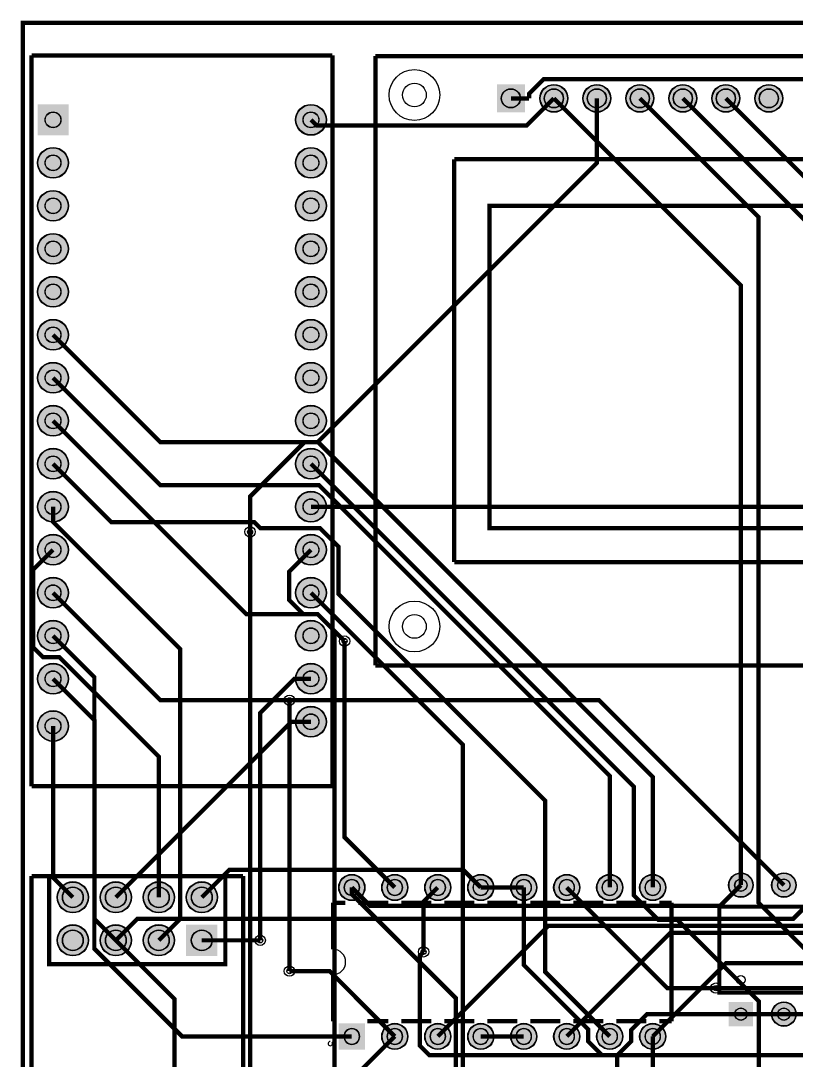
# Model space of a CAD drawing. Header units: millimetres. Extents: x 4 to 110, y 3 to 100.
# Drawn here: x 4.2 to 50, y 38.8 to 100.2 of the extents above; entities that cross this region are included whole.
import ezdxf

# ---------------------------------------------------------------- set-up
doc = ezdxf.new("R2010")
doc.units = ezdxf.units.MM
for name, color, linetype, true_color in [('BoardOutLine', 7, 'Continuous', 0xff00ff), ('BottomLayer', 7, 'Continuous', 0x0000ff), ('BottomSolderMaskLayer', 7, 'Continuous', 0xaa00ff), ('Document', 7, 'Continuous', 0xffffff), ('Hole', 7, 'Continuous', 0x222222), ('Multi-Layer', 7, 'Continuous', 0xc0c0c0), ('TopLayer', 7, 'Continuous', 0xff0000), ('TopSilkLayer', 7, 'Continuous', 0xffcc00), ('TopSolderMaskLayer', 7, 'Continuous', 0x800080)]:
    doc.layers.add(name, color=color, linetype=linetype, true_color=true_color)

msp = doc.modelspace()

# ---------------------------------------------------------------- hatches: boundary and pattern name
at = {"layer": 'BottomSolderMaskLayer'}
for points in [[(32.321, 96.446), (33.971, 96.446), (33.971, 94.796), (32.321, 94.796)], [(34.861, 95.621, 1), (36.511, 95.621, 1)], [(37.401, 95.621, 1), (39.051, 95.621, 1)], [(39.941, 95.621, 1), (41.591, 95.621, 1)], [(42.481, 95.621, 1), (44.131, 95.621, 1)], [(45.021, 95.621, 1), (46.671, 95.621, 1)], [(47.561, 95.621, 1), (49.211, 95.621, 1)], [(7.01, 95.265), (7.01, 93.437), (5.182, 93.437), (5.182, 95.265)], [(20.422, 94.351, 1), (22.25, 94.351, 1)], [(5.182, 91.811, 1), (7.01, 91.811, 1)], [(20.422, 91.811, 1), (22.25, 91.811, 1)], [(5.182, 89.271, 1), (7.01, 89.271, 1)], [(20.422, 89.271, 1), (22.25, 89.271, 1)], [(5.182, 86.731, 1), (7.01, 86.731, 1)], [(20.422, 86.731, 1), (22.25, 86.731, 1)], [(5.182, 84.191, 1), (7.01, 84.191, 1)], [(20.422, 84.191, 1), (22.25, 84.191, 1)], [(5.182, 81.651, 1), (7.01, 81.651, 1)], [(20.422, 81.651, 1), (22.25, 81.651, 1)], [(5.182, 79.111, 1), (7.01, 79.111, 1)], [(20.422, 79.111, 1), (22.25, 79.111, 1)], [(5.182, 76.571, 1), (7.01, 76.571, 1)], [(20.422, 76.571, 1), (22.25, 76.571, 1)], [(5.182, 74.031, 1), (7.01, 74.031, 1)], [(20.422, 74.031, 1), (22.25, 74.031, 1)], [(5.182, 71.491, 1), (7.01, 71.491, 1)], [(20.422, 71.491, 1), (22.25, 71.491, 1)], [(5.182, 68.951, 1), (7.01, 68.951, 1)], [(20.422, 68.951, 1), (22.25, 68.951, 1)], [(5.182, 66.411, 1), (7.01, 66.411, 1)], [(20.422, 66.411, 1), (22.25, 66.411, 1)], [(5.182, 63.871, 1), (7.01, 63.871, 1)], [(20.422, 63.871, 1), (22.25, 63.871, 1)], [(5.182, 61.331, 1), (7.01, 61.331, 1)], [(20.422, 61.331, 1), (22.25, 61.331, 1)], [(20.422, 58.791, 1), (22.25, 58.791, 1)], [(5.182, 58.537, 1), (7.01, 58.537, 1)], [(22.974, 49, 1), (24.525, 49, 1)], [(25.514, 49, 1), (27.065, 49, 1)], [(28.054, 49, 1), (29.605, 49, 1)], [(30.594, 49, 1), (32.145, 49, 1)], [(33.134, 49, 1), (34.685, 49, 1)], [(35.674, 49, 1), (37.225, 49, 1)], [(38.214, 49, 1), (39.765, 49, 1)], [(40.754, 49, 1), (42.305, 49, 1)], [(46.012, 49.139, 1), (47.46, 49.139, 1)], [(48.552, 49.139, 1), (50, 49.139, 1)], [(6.341, 48.419, 1), (8.192, 48.419, 1)], [(8.881, 48.419, 1), (10.732, 48.419, 1)], [(11.421, 48.419, 1), (13.272, 48.419, 1)], [(13.961, 48.419, 1), (15.812, 48.419, 1)], [(6.341, 45.879, 1), (8.192, 45.879, 1)], [(8.881, 45.879, 1), (10.732, 45.879, 1)], [(11.421, 45.879, 1), (13.272, 45.879, 1)], [(15.809, 46.804), (13.958, 46.804), (13.958, 44.953), (15.809, 44.953)], [(46.012, 42.243), (47.46, 42.243), (47.46, 40.795), (46.012, 40.795)], [(48.552, 41.519, 1), (50, 41.519, 1)], [(22.974, 39.424), (22.974, 40.975), (24.525, 40.975), (24.525, 39.424)], [(25.514, 40.2, 1), (27.065, 40.2, 1)], [(28.054, 40.2, 1), (29.605, 40.2, 1)], [(30.594, 40.2, 1), (32.145, 40.2, 1)], [(33.134, 40.2, 1), (34.685, 40.2, 1)], [(35.674, 40.2, 1), (37.225, 40.2, 1)], [(38.214, 40.2, 1), (39.765, 40.2, 1)], [(40.754, 40.2, 1), (42.305, 40.2, 1)]]:
    msp.add_hatch(color=256, dxfattribs=at).paths.add_polyline_path(points)
at = {"layer": 'Multi-Layer'}
for points in [[(32.346, 96.421), (33.946, 96.421), (33.946, 94.821), (32.346, 94.821)], [(34.886, 95.621, 1), (36.486, 95.621, 1)], [(37.426, 95.621, 1), (39.026, 95.621, 1)], [(39.966, 95.621, 1), (41.566, 95.621, 1)], [(42.506, 95.621, 1), (44.106, 95.621, 1)], [(45.046, 95.621, 1), (46.646, 95.621, 1)], [(47.586, 95.621, 1), (49.186, 95.621, 1)], [(6.985, 95.24), (6.985, 93.462), (5.207, 93.462), (5.207, 95.24)], [(20.447, 94.351, 1), (22.225, 94.351, 1)], [(5.207, 91.811, 1), (6.985, 91.811, 1)], [(20.447, 91.811, 1), (22.225, 91.811, 1)], [(5.207, 89.271, 1), (6.985, 89.271, 1)], [(20.447, 89.271, 1), (22.225, 89.271, 1)], [(5.207, 86.731, 1), (6.985, 86.731, 1)], [(20.447, 86.731, 1), (22.225, 86.731, 1)], [(5.207, 84.191, 1), (6.985, 84.191, 1)], [(20.447, 84.191, 1), (22.225, 84.191, 1)], [(5.207, 81.651, 1), (6.985, 81.651, 1)], [(20.447, 81.651, 1), (22.225, 81.651, 1)], [(5.207, 79.111, 1), (6.985, 79.111, 1)], [(20.447, 79.111, 1), (22.225, 79.111, 1)], [(5.207, 76.571, 1), (6.985, 76.571, 1)], [(20.447, 76.571, 1), (22.225, 76.571, 1)], [(5.207, 74.031, 1), (6.985, 74.031, 1)], [(20.447, 74.031, 1), (22.225, 74.031, 1)], [(5.207, 71.491, 1), (6.985, 71.491, 1)], [(20.447, 71.491, 1), (22.225, 71.491, 1)], [(5.207, 68.951, 1), (6.985, 68.951, 1)], [(20.447, 68.951, 1), (22.225, 68.951, 1)], [(5.207, 66.411, 1), (6.985, 66.411, 1)], [(20.447, 66.411, 1), (22.225, 66.411, 1)], [(5.207, 63.871, 1), (6.985, 63.871, 1)], [(20.447, 63.871, 1), (22.225, 63.871, 1)], [(5.207, 61.331, 1), (6.985, 61.331, 1)], [(20.447, 61.331, 1), (22.225, 61.331, 1)], [(20.447, 58.791, 1), (22.225, 58.791, 1)], [(5.207, 58.537, 1), (6.985, 58.537, 1)], [(22.999, 49, 1), (24.499, 49, 1)], [(25.539, 49, 1), (27.039, 49, 1)], [(28.079, 49, 1), (29.579, 49, 1)], [(30.619, 49, 1), (32.119, 49, 1)], [(33.159, 49, 1), (34.659, 49, 1)], [(35.699, 49, 1), (37.199, 49, 1)], [(38.239, 49, 1), (39.739, 49, 1)], [(40.779, 49, 1), (42.279, 49, 1)], [(46.038, 49.139, 1), (47.435, 49.139, 1)], [(48.578, 49.139, 1), (49.975, 49.139, 1)], [(6.366, 48.419, 1), (8.166, 48.419, 1)], [(8.906, 48.419, 1), (10.706, 48.419, 1)], [(11.446, 48.419, 1), (13.246, 48.419, 1)], [(13.986, 48.419, 1), (15.786, 48.419, 1)], [(6.366, 45.879, 1), (8.166, 45.879, 1)], [(8.906, 45.879, 1), (10.706, 45.879, 1)], [(11.446, 45.879, 1), (13.246, 45.879, 1)], [(15.783, 46.778), (13.983, 46.778), (13.983, 44.978), (15.783, 44.978)], [(46.038, 42.217), (47.435, 42.217), (47.435, 40.82), (46.038, 40.82)], [(48.578, 41.519, 1), (49.975, 41.519, 1)], [(22.999, 39.45), (22.999, 40.95), (24.499, 40.95), (24.499, 39.45)], [(25.539, 40.2, 1), (27.039, 40.2, 1)], [(28.079, 40.2, 1), (29.579, 40.2, 1)], [(30.619, 40.2, 1), (32.119, 40.2, 1)], [(33.159, 40.2, 1), (34.659, 40.2, 1)], [(35.699, 40.2, 1), (37.199, 40.2, 1)], [(38.239, 40.2, 1), (39.739, 40.2, 1)], [(40.779, 40.2, 1), (42.279, 40.2, 1)]]:
    msp.add_hatch(color=256, dxfattribs=at).paths.add_polyline_path(points)
at = {"layer": 'TopSolderMaskLayer'}
for points in [[(32.321, 96.446), (33.971, 96.446), (33.971, 94.796), (32.321, 94.796)], [(34.861, 95.621, 1), (36.511, 95.621, 1)], [(37.401, 95.621, 1), (39.051, 95.621, 1)], [(39.941, 95.621, 1), (41.591, 95.621, 1)], [(42.481, 95.621, 1), (44.131, 95.621, 1)], [(45.021, 95.621, 1), (46.671, 95.621, 1)], [(47.561, 95.621, 1), (49.211, 95.621, 1)], [(7.01, 95.265), (7.01, 93.437), (5.182, 93.437), (5.182, 95.265)], [(20.422, 94.351, 1), (22.25, 94.351, 1)], [(5.182, 91.811, 1), (7.01, 91.811, 1)], [(20.422, 91.811, 1), (22.25, 91.811, 1)], [(5.182, 89.271, 1), (7.01, 89.271, 1)], [(20.422, 89.271, 1), (22.25, 89.271, 1)], [(5.182, 86.731, 1), (7.01, 86.731, 1)], [(20.422, 86.731, 1), (22.25, 86.731, 1)], [(5.182, 84.191, 1), (7.01, 84.191, 1)], [(20.422, 84.191, 1), (22.25, 84.191, 1)], [(5.182, 81.651, 1), (7.01, 81.651, 1)], [(20.422, 81.651, 1), (22.25, 81.651, 1)], [(5.182, 79.111, 1), (7.01, 79.111, 1)], [(20.422, 79.111, 1), (22.25, 79.111, 1)], [(5.182, 76.571, 1), (7.01, 76.571, 1)], [(20.422, 76.571, 1), (22.25, 76.571, 1)], [(5.182, 74.031, 1), (7.01, 74.031, 1)], [(20.422, 74.031, 1), (22.25, 74.031, 1)], [(5.182, 71.491, 1), (7.01, 71.491, 1)], [(20.422, 71.491, 1), (22.25, 71.491, 1)], [(5.182, 68.951, 1), (7.01, 68.951, 1)], [(20.422, 68.951, 1), (22.25, 68.951, 1)], [(5.182, 66.411, 1), (7.01, 66.411, 1)], [(20.422, 66.411, 1), (22.25, 66.411, 1)], [(5.182, 63.871, 1), (7.01, 63.871, 1)], [(20.422, 63.871, 1), (22.25, 63.871, 1)], [(5.182, 61.331, 1), (7.01, 61.331, 1)], [(20.422, 61.331, 1), (22.25, 61.331, 1)], [(20.422, 58.791, 1), (22.25, 58.791, 1)], [(5.182, 58.537, 1), (7.01, 58.537, 1)], [(22.974, 49, 1), (24.525, 49, 1)], [(25.514, 49, 1), (27.065, 49, 1)], [(28.054, 49, 1), (29.605, 49, 1)], [(30.594, 49, 1), (32.145, 49, 1)], [(33.134, 49, 1), (34.685, 49, 1)], [(35.674, 49, 1), (37.225, 49, 1)], [(38.214, 49, 1), (39.765, 49, 1)], [(40.754, 49, 1), (42.305, 49, 1)], [(46.012, 49.139, 1), (47.46, 49.139, 1)], [(48.552, 49.139, 1), (50, 49.139, 1)], [(6.341, 48.419, 1), (8.192, 48.419, 1)], [(8.881, 48.419, 1), (10.732, 48.419, 1)], [(11.421, 48.419, 1), (13.272, 48.419, 1)], [(13.961, 48.419, 1), (15.812, 48.419, 1)], [(6.341, 45.879, 1), (8.192, 45.879, 1)], [(8.881, 45.879, 1), (10.732, 45.879, 1)], [(11.421, 45.879, 1), (13.272, 45.879, 1)], [(15.809, 46.804), (13.958, 46.804), (13.958, 44.953), (15.809, 44.953)], [(46.012, 42.243), (47.46, 42.243), (47.46, 40.795), (46.012, 40.795)], [(48.552, 41.519, 1), (50, 41.519, 1)], [(22.974, 39.424), (22.974, 40.975), (24.525, 40.975), (24.525, 39.424)], [(25.514, 40.2, 1), (27.065, 40.2, 1)], [(28.054, 40.2, 1), (29.605, 40.2, 1)], [(30.594, 40.2, 1), (32.145, 40.2, 1)], [(33.134, 40.2, 1), (34.685, 40.2, 1)], [(35.674, 40.2, 1), (37.225, 40.2, 1)], [(38.214, 40.2, 1), (39.765, 40.2, 1)], [(40.754, 40.2, 1), (42.305, 40.2, 1)]]:
    msp.add_hatch(color=256, dxfattribs=at).paths.add_polyline_path(points)

# ---------------------------------------------------------------- linework, layer by layer
at = {"layer": 'BoardOutLine', "const_width": 0.254}
msp.add_lwpolyline([(4.318, 100.076), (110.16, 100.076), (110.16, 3.251), (4.318, 3.251), (4.318, 100.076)], close=True, dxfattribs=at)
at = {"layer": 'BottomLayer', "const_width": 0.254}
for points in [[(35.686, 95.621), (46.736, 84.571), (46.736, 49.139)], [(54.356, 41.519), (47.772, 48.103), (47.772, 88.615), (40.766, 95.621)], [(56.896, 41.519), (50.546, 47.869), (50.546, 88.381), (43.306, 95.621)], [(59.436, 41.519), (53.086, 47.869), (53.086, 88.381), (45.846, 95.621)], [(6.096, 81.651), (12.446, 75.301), (21.767, 75.301), (41.529, 55.539), (41.529, 49)], [(6.096, 79.111), (12.446, 72.761), (21.823, 72.761), (38.989, 55.595), (38.989, 49)], [(38.989, 40.2), (35.179, 44.01), (35.179, 54.121), (22.964, 66.336), (22.964, 69.13), (21.872, 70.221), (18.349, 70.221), (17.981, 70.589), (9.538, 70.589), (6.096, 74.031)], [(55.06, 20.587), (47.801, 27.847), (47.801, 42.272), (42.987, 47.086), (41.868, 47.086), (40.403, 48.551), (40.403, 54.964), (21.336, 74.031)], [(12.346, 45.879), (13.616, 47.149), (13.616, 63.085), (6.096, 70.606), (6.096, 71.491)], [(17.738, 70.004), (17.738, 25.664), (28.568, 14.833), (29.453, 14.833), (31.476, 16.856), (31.476, 18.415)], [(12.346, 48.419), (12.346, 56.735), (6.481, 62.601), (5.508, 62.601), (4.922, 63.188), (4.922, 67.777), (6.096, 68.951)], [(21.336, 68.951), (20.046, 67.661), (20.046, 65.981), (20.885, 65.141), (21.743, 65.141), (22.718, 64.166), (22.718, 33.794), (20.83, 31.906)], [(21.336, 66.411), (30.31, 57.437), (30.31, 32.027), (41.402, 20.935)], [(26.289, 49), (23.323, 51.966), (23.323, 63.561)], [(9.806, 45.879), (8.556, 47.129), (8.556, 58.871), (6.096, 61.331)], [(21.336, 61.331), (20.354, 61.331), (18.337, 59.314), (18.337, 45.878)], [(20.061, 44.06), (20.061, 60.061), (20.061, 60.061)], [(7.266, 48.419), (6.096, 49.589), (6.096, 58.537)], [(23.749, 49), (23.749, 48.608), (29.902, 42.455), (29.902, 21.841), (28.976, 20.915)], [(28.829, 49), (27.989, 48.16), (27.989, 45.196)], [(39.433, 39.097), (38.531, 39.097), (37.719, 39.909), (37.719, 40.61), (33.909, 44.42), (33.909, 49)], [(36.449, 49), (42.396, 43.053), (45.25, 43.053)], [(13.278, 6.77), (13.278, 42.407), (9.806, 45.879)], [(46.736, 41.519), (41.194, 41.519), (40.259, 40.585), (40.259, 39.923), (39.433, 39.097)], [(41.529, 40.2), (41.529, 33.291), (54.818, 20.002), (55.305, 20.002), (57.658, 17.648)], [(38.902, 18.435), (40.389, 18.435), (42.539, 20.586), (42.539, 29.245), (39.433, 32.351), (39.433, 39.097)]]:
    msp.add_lwpolyline(points, dxfattribs=at)
at = {"layer": 'BottomSolderMaskLayer'}
for points in [[(23.284, 49.003), (23.284, 48.997)], [(24.214, 49.003), (24.214, 48.997)], [(25.824, 49.003), (25.824, 48.997)], [(26.754, 49.003), (26.754, 48.997)], [(28.364, 49.003), (28.364, 48.997)], [(29.294, 49.003), (29.294, 48.997)], [(30.904, 49.003), (30.904, 48.997)], [(31.834, 49.003), (31.834, 48.997)], [(33.444, 49.003), (33.444, 48.997)], [(34.374, 49.003), (34.374, 48.997)], [(35.984, 49.003), (35.984, 48.997)], [(36.914, 49.003), (36.914, 48.997)], [(38.524, 49.003), (38.524, 48.997)], [(39.454, 49.003), (39.454, 48.997)], [(41.064, 49.003), (41.064, 48.997)], [(41.994, 49.003), (41.994, 48.997)], [(23.284, 40.203), (23.284, 40.197)], [(24.214, 40.203), (24.214, 40.197)], [(25.824, 40.203), (25.824, 40.197)], [(26.754, 40.203), (26.754, 40.197)], [(28.364, 40.203), (28.364, 40.197)], [(29.294, 40.203), (29.294, 40.197)], [(30.904, 40.203), (30.904, 40.197)], [(31.834, 40.203), (31.834, 40.197)], [(33.444, 40.203), (33.444, 40.197)], [(34.374, 40.203), (34.374, 40.197)], [(35.984, 40.203), (35.984, 40.197)], [(36.914, 40.203), (36.914, 40.197)], [(38.524, 40.203), (38.524, 40.197)], [(39.454, 40.203), (39.454, 40.197)], [(41.064, 40.203), (41.064, 40.197)], [(41.994, 40.203), (41.994, 40.197)]]:
    msp.add_lwpolyline(points, close=True, dxfattribs=at)
for centre, radius in [((35.686, 95.621), 0.825), ((38.226, 95.621), 0.825), ((40.766, 95.621), 0.825), ((43.306, 95.621), 0.825), ((45.846, 95.621), 0.825), ((48.386, 95.621), 0.825), ((33.146, 95.621), 0.567), ((35.686, 95.621), 0.567), ((38.226, 95.621), 0.567), ((40.766, 95.621), 0.567), ((43.306, 95.621), 0.567), ((45.846, 95.621), 0.567), ((48.386, 95.621), 0.567), ((21.336, 94.351), 0.914), ((6.096, 94.351), 0.47), ((21.336, 94.351), 0.47), ((6.096, 91.811), 0.914), ((6.096, 91.811), 0.47), ((21.336, 91.811), 0.914), ((21.336, 91.811), 0.47), ((6.096, 89.271), 0.914), ((6.096, 89.271), 0.47), ((21.336, 89.271), 0.914), ((21.336, 89.271), 0.47), ((6.096, 86.731), 0.914), ((6.096, 86.731), 0.47), ((21.336, 86.731), 0.914), ((21.336, 86.731), 0.47), ((6.096, 84.191), 0.914), ((21.336, 84.191), 0.914), ((6.096, 84.191), 0.47), ((21.336, 84.191), 0.47), ((6.096, 81.651), 0.914), ((21.336, 81.651), 0.914), ((6.096, 81.651), 0.47), ((21.336, 81.651), 0.47), ((6.096, 79.111), 0.914), ((21.336, 79.111), 0.914), ((6.096, 79.111), 0.47), ((21.336, 79.111), 0.47), ((6.096, 76.571), 0.914), ((21.336, 76.571), 0.914), ((6.096, 76.571), 0.47), ((21.336, 76.571), 0.47), ((6.096, 74.031), 0.914), ((21.336, 74.031), 0.914), ((6.096, 74.031), 0.47), ((21.336, 74.031), 0.47), ((6.096, 71.491), 0.914), ((6.096, 71.491), 0.47), ((21.336, 71.491), 0.914), ((21.336, 71.491), 0.47), ((6.096, 68.951), 0.914), ((6.096, 68.951), 0.47), ((21.336, 68.951), 0.914), ((21.336, 68.951), 0.47), ((6.096, 66.411), 0.914), ((21.336, 66.411), 0.914), ((6.096, 66.411), 0.47), ((21.336, 66.411), 0.47), ((6.096, 63.871), 0.914), ((21.336, 63.871), 0.914), ((6.096, 63.871), 0.47), ((21.336, 63.871), 0.47), ((6.096, 61.331), 0.914), ((21.336, 61.331), 0.914), ((6.096, 61.331), 0.47), ((21.336, 61.331), 0.47), ((21.336, 58.791), 0.914), ((6.096, 58.537), 0.914), ((6.096, 58.537), 0.47), ((21.336, 58.791), 0.47), ((23.749, 49), 0.775), ((26.289, 49), 0.775), ((28.829, 49), 0.775), ((31.369, 49), 0.775), ((33.909, 49), 0.775), ((36.449, 49), 0.775), ((38.989, 49), 0.775), ((41.529, 49), 0.775), ((46.736, 49.139), 0.724), ((49.276, 49.139), 0.724), ((7.266, 48.419), 0.925), ((9.806, 48.419), 0.925), ((12.346, 48.419), 0.925), ((14.886, 48.419), 0.925), ((46.736, 49.139), 0.369), ((49.276, 49.139), 0.369), ((7.266, 48.418), 0.617), ((9.806, 48.418), 0.617), ((12.346, 48.418), 0.617), ((14.886, 48.418), 0.617), ((7.266, 45.879), 0.925), ((9.806, 45.879), 0.925), ((12.346, 45.879), 0.925), ((7.266, 45.878), 0.617), ((9.806, 45.878), 0.617), ((12.346, 45.878), 0.617), ((14.883, 45.878), 0.617), ((46.736, 41.519), 0.369), ((49.276, 41.519), 0.724), ((49.276, 41.519), 0.369), ((26.289, 40.2), 0.775), ((28.829, 40.2), 0.775), ((31.369, 40.2), 0.775), ((33.909, 40.2), 0.775), ((36.449, 40.2), 0.775), ((38.989, 40.2), 0.775), ((41.529, 40.2), 0.775)]:
    msp.add_circle(centre, radius, dxfattribs=at)
for centre, start, end in [((23.749, 49.003), 360, 180), ((26.289, 49.003), 360, 180), ((28.829, 49.003), 360, 180), ((31.369, 49.003), 360, 180), ((33.909, 49.003), 360, 180), ((36.449, 49.003), 360, 180), ((38.989, 49.003), 360, 180), ((41.529, 49.003), 360, 180), ((23.749, 48.997), 180, 360), ((26.289, 48.997), 180, 360), ((28.829, 48.997), 180, 360), ((31.369, 48.997), 180, 360), ((33.909, 48.997), 180, 360), ((36.449, 48.997), 180, 360), ((38.989, 48.997), 180, 360), ((41.529, 48.997), 180, 360), ((23.749, 40.203), 360, 180), ((26.289, 40.203), 360, 180), ((28.829, 40.203), 360, 180), ((31.369, 40.203), 360, 180), ((33.909, 40.203), 360, 180), ((36.449, 40.203), 360, 180), ((38.989, 40.203), 360, 180), ((41.529, 40.203), 360, 180), ((23.749, 40.197), 180, 360), ((26.289, 40.197), 180, 360), ((28.829, 40.197), 180, 360), ((31.369, 40.197), 180, 360), ((33.909, 40.197), 180, 360), ((36.449, 40.197), 180, 360), ((38.989, 40.197), 180, 360), ((41.529, 40.197), 180, 360)]:
    msp.add_arc(centre, 0.465, start, end, dxfattribs=at)
at = {"layer": 'Document'}
for centre in [(27.446, 95.821), (27.446, 64.421)]:
    msp.add_circle(centre, 0.7, dxfattribs=at)
at = {"layer": 'Hole'}
for centre in [(17.738, 70.004), (23.323, 63.561), (20.061, 60.061), (18.337, 45.878), (27.989, 45.196), (20.061, 44.06), (45.25, 43.053)]:
    msp.add_circle(centre, 0.152, dxfattribs=at)
at = {"layer": 'Multi-Layer'}
for points in [[(23.299, 49.002), (23.299, 48.997)], [(24.199, 49.002), (24.199, 48.997)], [(25.839, 49.002), (25.839, 48.997)], [(26.739, 49.002), (26.739, 48.997)], [(28.379, 49.002), (28.379, 48.997)], [(29.279, 49.002), (29.279, 48.997)], [(30.919, 49.002), (30.919, 48.997)], [(31.819, 49.002), (31.819, 48.997)], [(33.459, 49.002), (33.459, 48.997)], [(34.359, 49.002), (34.359, 48.997)], [(35.999, 49.002), (35.999, 48.997)], [(36.899, 49.002), (36.899, 48.997)], [(38.539, 49.002), (38.539, 48.997)], [(39.439, 49.002), (39.439, 48.997)], [(41.079, 49.002), (41.079, 48.997)], [(41.979, 49.002), (41.979, 48.997)], [(23.299, 40.202), (23.299, 40.197)], [(24.199, 40.202), (24.199, 40.197)], [(25.839, 40.202), (25.839, 40.197)], [(26.739, 40.202), (26.739, 40.197)], [(28.379, 40.202), (28.379, 40.197)], [(29.279, 40.202), (29.279, 40.197)], [(30.919, 40.202), (30.919, 40.197)], [(31.819, 40.202), (31.819, 40.197)], [(33.459, 40.202), (33.459, 40.197)], [(34.359, 40.202), (34.359, 40.197)], [(35.999, 40.202), (35.999, 40.197)], [(36.899, 40.202), (36.899, 40.197)], [(38.539, 40.202), (38.539, 40.197)], [(39.439, 40.202), (39.439, 40.197)], [(41.079, 40.202), (41.079, 40.197)], [(41.979, 40.202), (41.979, 40.197)]]:
    msp.add_lwpolyline(points, close=True, dxfattribs=at)
for centre, radius in [((27.446, 95.821), 1.5), ((35.686, 95.621), 0.8), ((38.226, 95.621), 0.8), ((40.766, 95.621), 0.8), ((43.306, 95.621), 0.8), ((45.846, 95.621), 0.8), ((48.386, 95.621), 0.8), ((33.146, 95.621), 0.55), ((35.686, 95.621), 0.55), ((38.226, 95.621), 0.55), ((40.766, 95.621), 0.55), ((43.306, 95.621), 0.55), ((45.846, 95.621), 0.55), ((48.386, 95.621), 0.55), ((21.336, 94.351), 0.889), ((6.096, 94.351), 0.457), ((21.336, 94.351), 0.457), ((6.096, 91.811), 0.889), ((6.096, 91.811), 0.457), ((21.336, 91.811), 0.889), ((21.336, 91.811), 0.457), ((6.096, 89.271), 0.889), ((6.096, 89.271), 0.457), ((21.336, 89.271), 0.889), ((21.336, 89.271), 0.457), ((6.096, 86.731), 0.889), ((21.336, 86.731), 0.889), ((6.096, 86.731), 0.457), ((21.336, 86.731), 0.457), ((6.096, 84.191), 0.889), ((21.336, 84.191), 0.889), ((6.096, 84.191), 0.457), ((21.336, 84.191), 0.457), ((6.096, 81.651), 0.889), ((21.336, 81.651), 0.889), ((6.096, 81.651), 0.457), ((21.336, 81.651), 0.457), ((6.096, 79.111), 0.889), ((21.336, 79.111), 0.889), ((6.096, 79.111), 0.457), ((21.336, 79.111), 0.457), ((6.096, 76.571), 0.889), ((21.336, 76.571), 0.889), ((6.096, 76.571), 0.457), ((21.336, 76.571), 0.457), ((6.096, 74.031), 0.889), ((21.336, 74.031), 0.889), ((6.096, 74.031), 0.457), ((21.336, 74.031), 0.457), ((6.096, 71.491), 0.889), ((6.096, 71.491), 0.457), ((21.336, 71.491), 0.889), ((21.336, 71.491), 0.457), ((17.738, 70.004), 0.305), ((6.096, 68.951), 0.889), ((6.096, 68.951), 0.457), ((21.336, 68.951), 0.889), ((21.336, 68.951), 0.457), ((6.096, 66.411), 0.889), ((21.336, 66.411), 0.889), ((6.096, 66.411), 0.457), ((21.336, 66.411), 0.457), ((27.446, 64.421), 1.5), ((6.096, 63.871), 0.889), ((21.336, 63.871), 0.889), ((6.096, 63.871), 0.457), ((21.336, 63.871), 0.457), ((23.323, 63.561), 0.305), ((6.096, 61.331), 0.889), ((21.336, 61.331), 0.889), ((6.096, 61.331), 0.457), ((21.336, 61.331), 0.457), ((20.061, 60.061), 0.305), ((21.336, 58.791), 0.889), ((6.096, 58.537), 0.889), ((6.096, 58.537), 0.457), ((21.336, 58.791), 0.457), ((23.749, 49), 0.75), ((26.289, 49), 0.75), ((28.829, 49), 0.75), ((31.369, 49), 0.75), ((33.909, 49), 0.75), ((36.449, 49), 0.75), ((38.989, 49), 0.75), ((41.529, 49), 0.75), ((46.736, 49.139), 0.699), ((49.276, 49.139), 0.699), ((7.266, 48.419), 0.9), ((9.806, 48.419), 0.9), ((12.346, 48.419), 0.9), ((14.886, 48.419), 0.9), ((46.736, 49.139), 0.356), ((49.276, 49.139), 0.356), ((7.266, 48.418), 0.6), ((9.806, 48.418), 0.6), ((12.346, 48.418), 0.6), ((14.886, 48.418), 0.6), ((7.266, 45.879), 0.9), ((9.806, 45.879), 0.9), ((12.346, 45.879), 0.9), ((7.266, 45.878), 0.6), ((9.806, 45.878), 0.6), ((12.346, 45.878), 0.6), ((14.883, 45.878), 0.6), ((18.337, 45.878), 0.305), ((27.989, 45.196), 0.305), ((20.061, 44.06), 0.305), ((45.25, 43.053), 0.305), ((46.736, 41.519), 0.356), ((49.276, 41.519), 0.699), ((49.276, 41.519), 0.356), ((26.289, 40.2), 0.75), ((28.829, 40.2), 0.75), ((31.369, 40.2), 0.75), ((33.909, 40.2), 0.75), ((36.449, 40.2), 0.75), ((38.989, 40.2), 0.75), ((41.529, 40.2), 0.75)]:
    msp.add_circle(centre, radius, dxfattribs=at)
for centre, start, end in [((23.749, 49.002), 360, 180), ((26.289, 49.002), 360, 180), ((28.829, 49.002), 360, 180), ((31.369, 49.002), 360, 180), ((33.909, 49.002), 360, 180), ((36.449, 49.002), 360, 180), ((38.989, 49.002), 360, 180), ((41.529, 49.002), 360, 180), ((23.749, 48.997), 180, 360), ((26.289, 48.997), 180, 360), ((28.829, 48.997), 180, 360), ((31.369, 48.997), 180, 360), ((33.909, 48.997), 180, 360), ((36.449, 48.997), 180, 360), ((38.989, 48.997), 180, 360), ((41.529, 48.997), 180, 360), ((23.749, 40.202), 360, 180), ((26.289, 40.202), 360, 180), ((28.829, 40.202), 360, 180), ((31.369, 40.202), 360, 180), ((33.909, 40.202), 360, 180), ((36.449, 40.202), 360, 180), ((38.989, 40.202), 360, 180), ((41.529, 40.202), 360, 180), ((23.749, 40.197), 180, 360), ((26.289, 40.197), 180, 360), ((28.829, 40.197), 180, 360), ((31.369, 40.197), 180, 360), ((33.909, 40.197), 180, 360), ((36.449, 40.197), 180, 360), ((38.989, 40.197), 180, 360), ((41.529, 40.197), 180, 360)]:
    msp.add_arc(centre, 0.45, start, end, dxfattribs=at)
at = {"layer": 'TopLayer', "const_width": 0.254}
for points in [[(71.246, 95.621), (70.113, 96.755), (35.089, 96.755), (34.226, 95.891), (34.226, 95.621)], [(38.226, 95.621), (38.226, 91.805), (21.722, 75.301), (20.944, 75.301), (17.738, 72.095), (17.738, 70.004)], [(35.686, 95.621), (34.074, 94.009), (21.678, 94.009), (21.336, 94.351)], [(33.146, 95.621), (34.226, 95.621)], [(6.096, 76.571), (17.526, 65.141), (21.743, 65.141), (23.323, 63.561)], [(21.336, 71.491), (76.669, 71.491)], [(6.096, 66.411), (12.446, 60.061), (20.061, 60.061)], [(6.096, 63.871), (8.536, 61.431), (8.536, 45.384), (13.721, 40.2), (23.749, 40.2)], [(20.061, 60.061), (38.354, 60.061), (49.276, 49.139)], [(9.806, 48.419), (20.179, 58.791), (21.336, 58.791)], [(28.829, 40.2), (35.358, 46.729), (50.884, 46.729), (53.086, 48.931), (53.086, 49.525), (58.171, 54.61), (72.263, 54.61)], [(36.449, 40.2), (42.57, 46.321), (69.322, 46.321), (77.61, 54.61), (84.709, 54.61)], [(41.529, 40.2), (45.856, 44.527), (68.104, 44.527), (72.409, 48.832), (88.932, 48.832), (93.725, 53.625)], [(14.886, 48.419), (16.508, 50.04), (30.329, 50.04), (31.369, 49)], [(51.816, 49.139), (49.826, 47.149), (11.076, 47.149), (9.806, 45.879)], [(46.736, 49.139), (45.513, 47.916), (24.833, 47.916), (23.749, 49)], [(33.909, 49), (31.369, 49)], [(14.884, 45.878), (18.337, 45.878)], [(27.989, 45.196), (27.774, 44.981), (27.774, 39.654), (28.341, 39.087), (80.743, 39.087), (84.709, 43.053)], [(26.289, 40.2), (22.429, 44.06), (20.061, 44.06)], [(72.263, 43.053), (45.25, 43.053)], [(49.276, 41.519), (46.736, 41.519)], [(51.816, 41.519), (49.276, 41.519)], [(5.658, 5.451), (5.658, 19.569), (26.289, 40.2)], [(33.909, 40.2), (31.369, 40.2)]]:
    msp.add_lwpolyline(points, dxfattribs=at)
at = {"layer": 'TopSilkLayer', "const_width": 0.254}
for points in [[(22.606, 98.161), (4.826, 98.161)], [(4.826, 98.161), (4.826, 54.981)], [(22.606, 54.981), (22.606, 98.161)], [(25.146, 98.121), (105.146, 98.121)], [(25.146, 98.121), (25.146, 62.121)], [(29.796, 92.021), (29.796, 68.221)], [(29.796, 92.021), (100.496, 92.021)], [(29.796, 68.221), (100.456, 68.221)], [(25.146, 62.121), (105.146, 62.121)], [(4.826, 54.981), (22.606, 54.981)], [(4.826, 49.669), (4.826, 28.469)], [(4.826, 49.669), (17.326, 49.669)], [(17.326, 28.469), (17.326, 49.669)], [(22.639, 48.1), (23.362, 48.1)], [(22.639, 48.1), (22.639, 45.35)], [(24.136, 48.1), (25.902, 48.1)], [(26.676, 48.1), (28.442, 48.1)], [(29.216, 48.1), (30.982, 48.1)], [(31.756, 48.1), (33.522, 48.1)], [(34.296, 48.1), (36.062, 48.1)], [(36.836, 48.1), (38.602, 48.1)], [(39.376, 48.1), (41.142, 48.1)], [(41.916, 48.1), (42.639, 48.1)], [(42.639, 48.1), (42.639, 41.1)], [(22.639, 41.1), (22.639, 43.85)], [(22.639, 41.1), (22.824, 41.1)], [(24.674, 41.1), (25.902, 41.1)], [(26.676, 41.1), (28.442, 41.1)], [(29.216, 41.1), (30.982, 41.1)], [(31.756, 41.1), (33.522, 41.1)], [(34.296, 41.1), (36.062, 41.1)], [(36.836, 41.1), (38.602, 41.1)], [(39.376, 41.1), (41.142, 41.1)], [(41.916, 41.1), (42.639, 41.1)]]:
    msp.add_lwpolyline(points, dxfattribs=at)
at = {"layer": 'TopSilkLayer'}
for points, const_width in [([(31.876, 89.271), (97.916, 89.271), (97.916, 70.221), (31.876, 70.221), (31.876, 89.271)], 0.254), ([(16.276, 44.469), (5.876, 44.469), (5.876, 49.669), (16.276, 49.669), (16.276, 44.469)], 0.254), ([(45.466, 42.789), (65.786, 42.789), (65.786, 47.869), (45.466, 47.869), (45.466, 42.789)], 0.229)]:
    msp.add_lwpolyline(points, close=True, dxfattribs=dict(at, const_width=const_width))
msp.add_circle((46.736, 43.551), 0.254, dxfattribs=at)
for centre, radius, start, end in [((22.635, 44.6), 0.75, 270.33545, 89.66844), ((22.479, 39.774), 0.125, 90, 49.12136)]:
    msp.add_arc(centre, radius, start, end, dxfattribs=at)
at = {"layer": 'TopSolderMaskLayer'}
for points in [[(23.284, 49.003), (23.284, 48.997)], [(24.214, 49.003), (24.214, 48.997)], [(25.824, 49.003), (25.824, 48.997)], [(26.754, 49.003), (26.754, 48.997)], [(28.364, 49.003), (28.364, 48.997)], [(29.294, 49.003), (29.294, 48.997)], [(30.904, 49.003), (30.904, 48.997)], [(31.834, 49.003), (31.834, 48.997)], [(33.444, 49.003), (33.444, 48.997)], [(34.374, 49.003), (34.374, 48.997)], [(35.984, 49.003), (35.984, 48.997)], [(36.914, 49.003), (36.914, 48.997)], [(38.524, 49.003), (38.524, 48.997)], [(39.454, 49.003), (39.454, 48.997)], [(41.064, 49.003), (41.064, 48.997)], [(41.994, 49.003), (41.994, 48.997)], [(23.284, 40.203), (23.284, 40.197)], [(24.214, 40.203), (24.214, 40.197)], [(25.824, 40.203), (25.824, 40.197)], [(26.754, 40.203), (26.754, 40.197)], [(28.364, 40.203), (28.364, 40.197)], [(29.294, 40.203), (29.294, 40.197)], [(30.904, 40.203), (30.904, 40.197)], [(31.834, 40.203), (31.834, 40.197)], [(33.444, 40.203), (33.444, 40.197)], [(34.374, 40.203), (34.374, 40.197)], [(35.984, 40.203), (35.984, 40.197)], [(36.914, 40.203), (36.914, 40.197)], [(38.524, 40.203), (38.524, 40.197)], [(39.454, 40.203), (39.454, 40.197)], [(41.064, 40.203), (41.064, 40.197)], [(41.994, 40.203), (41.994, 40.197)]]:
    msp.add_lwpolyline(points, close=True, dxfattribs=at)
for centre, radius in [((35.686, 95.621), 0.825), ((38.226, 95.621), 0.825), ((40.766, 95.621), 0.825), ((43.306, 95.621), 0.825), ((45.846, 95.621), 0.825), ((48.386, 95.621), 0.825), ((33.146, 95.621), 0.567), ((35.686, 95.621), 0.567), ((38.226, 95.621), 0.567), ((40.766, 95.621), 0.567), ((43.306, 95.621), 0.567), ((45.846, 95.621), 0.567), ((48.386, 95.621), 0.567), ((21.336, 94.351), 0.914), ((6.096, 94.351), 0.47), ((21.336, 94.351), 0.47), ((6.096, 91.811), 0.914), ((6.096, 91.811), 0.47), ((21.336, 91.811), 0.914), ((21.336, 91.811), 0.47), ((6.096, 89.271), 0.914), ((6.096, 89.271), 0.47), ((21.336, 89.271), 0.914), ((21.336, 89.271), 0.47), ((6.096, 86.731), 0.914), ((6.096, 86.731), 0.47), ((21.336, 86.731), 0.914), ((21.336, 86.731), 0.47), ((6.096, 84.191), 0.914), ((21.336, 84.191), 0.914), ((6.096, 84.191), 0.47), ((21.336, 84.191), 0.47), ((6.096, 81.651), 0.914), ((21.336, 81.651), 0.914), ((6.096, 81.651), 0.47), ((21.336, 81.651), 0.47), ((6.096, 79.111), 0.914), ((21.336, 79.111), 0.914), ((6.096, 79.111), 0.47), ((21.336, 79.111), 0.47), ((6.096, 76.571), 0.914), ((21.336, 76.571), 0.914), ((6.096, 76.571), 0.47), ((21.336, 76.571), 0.47), ((6.096, 74.031), 0.914), ((21.336, 74.031), 0.914), ((6.096, 74.031), 0.47), ((21.336, 74.031), 0.47), ((6.096, 71.491), 0.914), ((6.096, 71.491), 0.47), ((21.336, 71.491), 0.914), ((21.336, 71.491), 0.47), ((6.096, 68.951), 0.914), ((6.096, 68.951), 0.47), ((21.336, 68.951), 0.914), ((21.336, 68.951), 0.47), ((6.096, 66.411), 0.914), ((21.336, 66.411), 0.914), ((6.096, 66.411), 0.47), ((21.336, 66.411), 0.47), ((6.096, 63.871), 0.914), ((21.336, 63.871), 0.914), ((6.096, 63.871), 0.47), ((21.336, 63.871), 0.47), ((6.096, 61.331), 0.914), ((21.336, 61.331), 0.914), ((6.096, 61.331), 0.47), ((21.336, 61.331), 0.47), ((21.336, 58.791), 0.914), ((6.096, 58.537), 0.914), ((6.096, 58.537), 0.47), ((21.336, 58.791), 0.47), ((23.749, 49), 0.775), ((26.289, 49), 0.775), ((28.829, 49), 0.775), ((31.369, 49), 0.775), ((33.909, 49), 0.775), ((36.449, 49), 0.775), ((38.989, 49), 0.775), ((41.529, 49), 0.775), ((46.736, 49.139), 0.724), ((49.276, 49.139), 0.724), ((7.266, 48.419), 0.925), ((9.806, 48.419), 0.925), ((12.346, 48.419), 0.925), ((14.886, 48.419), 0.925), ((46.736, 49.139), 0.369), ((49.276, 49.139), 0.369), ((7.266, 48.418), 0.617), ((9.806, 48.418), 0.617), ((12.346, 48.418), 0.617), ((14.886, 48.418), 0.617), ((7.266, 45.879), 0.925), ((9.806, 45.879), 0.925), ((12.346, 45.879), 0.925), ((7.266, 45.878), 0.617), ((9.806, 45.878), 0.617), ((12.346, 45.878), 0.617), ((14.883, 45.878), 0.617), ((46.736, 41.519), 0.369), ((49.276, 41.519), 0.724), ((49.276, 41.519), 0.369), ((26.289, 40.2), 0.775), ((28.829, 40.2), 0.775), ((31.369, 40.2), 0.775), ((33.909, 40.2), 0.775), ((36.449, 40.2), 0.775), ((38.989, 40.2), 0.775), ((41.529, 40.2), 0.775)]:
    msp.add_circle(centre, radius, dxfattribs=at)
for centre, start, end in [((23.749, 49.003), 360, 180), ((26.289, 49.003), 360, 180), ((28.829, 49.003), 360, 180), ((31.369, 49.003), 360, 180), ((33.909, 49.003), 360, 180), ((36.449, 49.003), 360, 180), ((38.989, 49.003), 360, 180), ((41.529, 49.003), 360, 180), ((23.749, 48.997), 180, 360), ((26.289, 48.997), 180, 360), ((28.829, 48.997), 180, 360), ((31.369, 48.997), 180, 360), ((33.909, 48.997), 180, 360), ((36.449, 48.997), 180, 360), ((38.989, 48.997), 180, 360), ((41.529, 48.997), 180, 360), ((23.749, 40.203), 360, 180), ((26.289, 40.203), 360, 180), ((28.829, 40.203), 360, 180), ((31.369, 40.203), 360, 180), ((33.909, 40.203), 360, 180), ((36.449, 40.203), 360, 180), ((38.989, 40.203), 360, 180), ((41.529, 40.203), 360, 180), ((23.749, 40.197), 180, 360), ((26.289, 40.197), 180, 360), ((28.829, 40.197), 180, 360), ((31.369, 40.197), 180, 360), ((33.909, 40.197), 180, 360), ((36.449, 40.197), 180, 360), ((38.989, 40.197), 180, 360), ((41.529, 40.197), 180, 360)]:
    msp.add_arc(centre, 0.465, start, end, dxfattribs=at)

doc.saveas('drawing.dxf')
